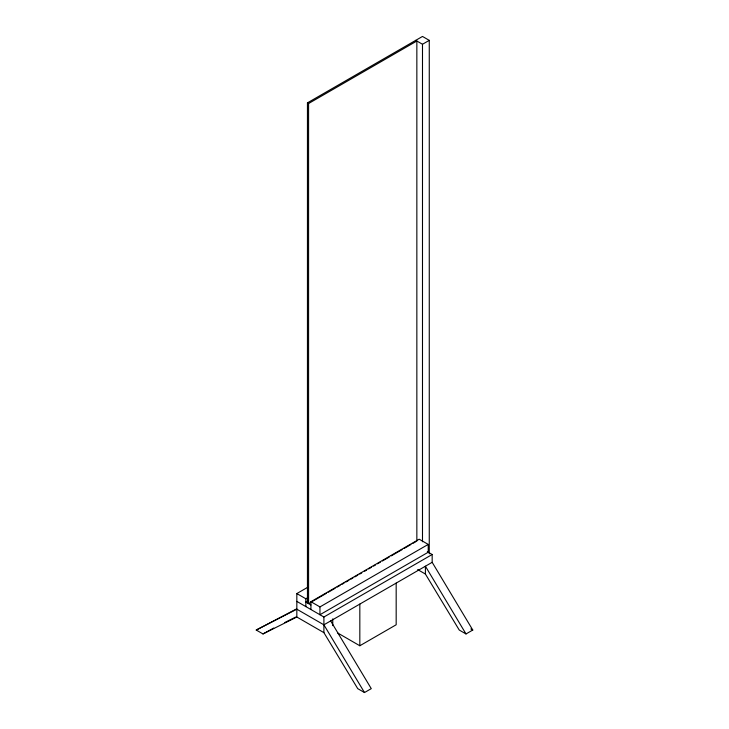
<?xml version="1.0" encoding="UTF-8"?>
<svg xmlns="http://www.w3.org/2000/svg" width="729" height="729" viewBox="0 0 729 729"><rect width="100%" height="100%" fill="white"/><g stroke="black" fill="none" stroke-linecap="round" stroke-linejoin="round"><path stroke-width="1.09" d="M307.447 602.956L307.447 102.862L422.492 36.45L429.263 40.359L429.263 553.812M307.447 102.862L308.577 103.518L416.851 41.006L416.851 541.1M415.721 40.35L422.492 44.259L429.263 40.359M330.665 620.926L371.271 688.641L364.5 692.55L357.729 688.641L323.895 632.644L296.831 617.016L296.831 593.57L307.656 587.319M296.831 593.57L305.852 598.782L307.82 597.643M296.831 617.016L262.996 633.948L256.225 630.038L296.667 608.852M307.656 600.997L305.852 602.036L310.928 604.97M310.928 609.526L310.928 601.717L419.202 539.205L428.224 544.408L428.224 552.227L319.949 614.738L319.949 606.92L428.224 544.408M326.291 593.379L308.577 603.612L308.577 103.518M328.26 592.24L335.149 588.267M337.117 587.127L340.069 585.423M342.038 584.284L344.006 583.154M345.974 582.015L348.927 580.311M350.895 579.172L352.863 578.033M354.832 576.903L357.793 575.199M359.762 574.06L361.73 572.921M364.682 571.217L366.651 570.078M368.619 568.948L371.571 567.244M373.54 566.105L375.508 564.966M377.476 563.827L380.429 562.123M382.397 560.993L389.286 557.011M391.254 555.872L402.08 549.62M404.048 548.49L410.937 544.508M412.906 543.369L415.867 541.665M262.996 633.948L273.739 628.043M296.831 601.389L323.895 617.016L432.169 554.505L432.169 562.314L472.775 630.038L466.004 633.948L459.243 630.038L425.408 574.042L417.671 569.577M256.225 630.038L296.831 609.198L323.895 624.826L432.169 562.314M337.591 632.918L359.825 645.757L396.175 624.771L396.175 583.1M284.684 622.566L295.637 617.089M427.34 551.716L432.169 554.505M470.843 628.927L472.775 630.038M310.928 601.717L319.949 606.92M466.004 633.948L425.408 566.223L425.408 574.042M323.895 624.826L364.5 692.55M422.492 44.259L422.492 541.775M359.825 604.086L359.825 645.757M332.761 618.866L332.761 625.628M323.895 617.016L323.895 632.644M305.852 598.782L305.852 606.601"/></g></svg>
